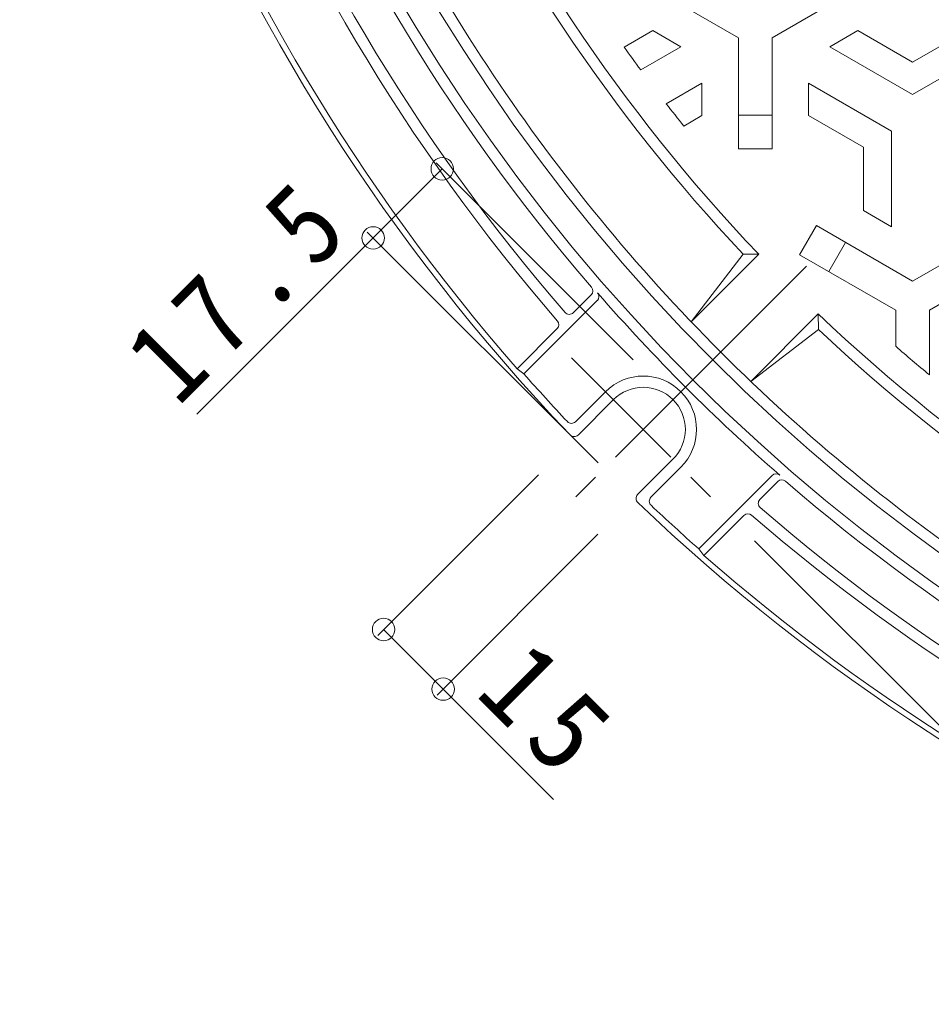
# Model space of a CAD drawing. Units: millimetres, scale not verified. Extents: x -836 to 950, y -677 to 681.
# Drawn here: x -797.8 to -635.5, y -30.4 to 143.4 of the extents above; entities that cross this region are included whole.
import ezdxf

# ---------------------------------------------------------------- set-up
doc = ezdxf.new("R2010")
doc.units = ezdxf.units.MM
doc.header["$LTSCALE"] = 5
doc.header["$PDMODE"] = 32
doc.header["$PDSIZE"] = 4
doc.linetypes.add('CHAIN1', pattern=[8, 5, -1, 1, -1])
doc.linetypes.add('CHAIN2', pattern=[12, 9, -1, 1, -1])
for name, color, linetype, lineweight in [('E-1', 2, 'Continuous', 9), ('E-2', 3, 'Continuous', 18), ('E-4', 7, 'Continuous', 9), ('E-5', 4, 'Continuous', 9)]:
    doc.layers.add(name, color=color, linetype=linetype, lineweight=lineweight)
doc.styles.add('ＭＳ ゴシック', font='')
doc.styles.get('ＭＳ ゴシック').set_extended_font_data('MS Gothic')

msp = doc.modelspace()

# ---------------------------------------------------------------- linework, layer by layer
at = {"layer": 'E-1'}
for p, q in [((-696.061, 94.373), (-699.251, 91.183)), ((-694.964, 93.349), (-708.028, 80.284)), ((-702.087, 88.347), (-709.223, 81.21)), ((-709.223, 81.21), (-708.029, 80.284)), ((-693.512, 77.123), (-698.856, 71.778)), ((-692.098, 75.708), (-698.39, 69.417)), ((-681.491, 65.102), (-687.783, 58.81)), ((-680.077, 63.688), (-685.421, 58.343)), ((-663.851, 62.236), (-676.916, 49.171)), ((-662.827, 61.139), (-666.017, 57.948)), ((-668.853, 55.113), (-675.989, 47.976)), ((-675.989, 47.976), (-676.916, 49.171))]:
    msp.add_line(p, q, dxfattribs=at)
at = {"layer": 'E-1', "linetype": 'CHAIN1'}
for p, q in [((-699.534, 83.145), (-674.055, 57.665)), ((-674.055, 83.145), (-699.534, 57.665))]:
    msp.add_line(p, q, dxfattribs=at)
at = {"layer": 'E-1'}
for centre, radius, start, end in [((-442.843, 314.357), 355, 136.37587, 223.62411), ((-442.843, 314.357), 354, 180, 221.19368), ((-442.843, 314.357), 343, 180, 220.91589), ((-442.843, 314.357), 341, 180, 220.86775), ((-442.843, 314.357), 334.5, 180, 220.81224), ((-442.843, 314.357), 332.5, 180, 0), ((-442.843, 314.357), 327.5, 180, 0), ((-696.768, 95.08), 1, 315, 40.81099), ((-695.67, 94.056), 1, 315, 41.06915), ((-442.843, 314.357), 334.342, 221.0672, 228.9328), ((-699.958, 91.89), 1, 220.86687, 315), ((-702.794, 89.054), 1, 315.00151, 40.91353), ((-442.843, 314.357), 353.714, 221.43407, 223.29411), ((-686.795, 70.405), 9.5, 315.00032, 134.99985), ((-686.795, 70.405), 7.5, 315.0002, 134.9998), ((-699.563, 72.485), 1, 223.29092, 315), ((-699.097, 70.124), 1, 223.62543, 315), ((-663.144, 61.529), 1, 48.93085, 135), ((-662.12, 60.432), 1, 49.18901, 135), ((-442.843, 314.357), 334.5, 229.18776, 267.01005), ((-687.076, 58.103), 1, 135, 226.37465), ((-442.843, 314.357), 355, 226.37366, 268.78603), ((-684.714, 57.636), 1, 135.00151, 226.70743), ((-665.31, 57.241), 1, 135, 229.13313), ((-442.843, 314.357), 353.714, 226.70592, 228.56593), ((-442.843, 314.357), 341, 229.13226, 267.05229), ((-668.146, 54.406), 1, 49.08647, 134.99849), ((-442.843, 314.357), 343, 229.08412, 267.08399), ((-442.843, 314.357), 354, 228.80634, 267.32847)]:
    msp.add_arc(centre, radius, start, end, dxfattribs=at)
at = {"layer": 'E-2'}
for p, q in [((-669.843, 140.127), (-686.962, 150.011)), ((-663.843, 140.127), (-646.723, 150.011)), ((-685.09, 141.428), (-690.19, 138.483)), ((-680.09, 138.541), (-685.09, 141.428)), ((-653.593, 138.54), (-648.593, 141.426)), ((-648.593, 141.426), (-638.843, 135.797)), ((-629.09, 141.428), (-638.843, 135.797)), ((-669.843, 140.127), (-669.843, 120.359)), ((-663.843, 140.127), (-663.843, 120.359)), ((-680.09, 138.541), (-687.244, 134.411)), ((-653.593, 138.54), (-638.843, 130.024)), ((-624.09, 138.541), (-638.843, 130.024)), ((-676.343, 132.045), (-682.687, 128.381)), ((-676.343, 132.045), (-676.343, 126.271)), ((-657.343, 132.045), (-657.343, 126.271)), ((-657.343, 132.045), (-642.593, 123.529)), ((-676.343, 126.271), (-679.558, 124.415)), ((-663.843, 126.359), (-669.843, 126.359)), ((-657.343, 126.271), (-647.593, 120.642)), ((-642.593, 106.494), (-642.593, 123.529)), ((-669.843, 120.359), (-663.843, 120.359)), ((-658.962, 101.511), (-655.962, 106.708)), ((-638.843, 96.824), (-655.962, 106.708)), ((-638.843, 96.824), (-621.723, 106.708)), ((-653.766, 98.511), (-650.766, 103.708)), ((-666.224, 101.582), (-669.014, 101.621)), ((-641.843, 91.627), (-658.962, 101.511)), ((-635.843, 91.627), (-618.723, 101.511)), ((-655.617, 90.976), (-655.579, 88.186)), ((-641.843, 91.627), (-641.843, 85.204)), ((-635.843, 91.627), (-635.843, 80.128))]:
    msp.add_line(p, q, dxfattribs=at)
at = {"layer": 'E-2', "color": 7, "linetype": 'CHAIN2', "lineweight": 9}
msp.add_line((-677.69, 79.509), (-657.71, 99.489), dxfattribs=at)
at = {"layer": 'E-2', "lineweight": 9}
for p in [(-655.617, 90.976), (-655.579, 88.186)]:
    msp.add_line(p, (-667.642, 78.951), dxfattribs=at)
at = {"layer": 'E-2'}
msp.add_lwpolyline([(-642.593, 106.494), (-647.593, 109.381), (-647.593, 120.642)], dxfattribs=at)
at = {"layer": 'E-2', "lineweight": 9}
msp.add_lwpolyline([(-666.224, 101.582), (-678.248, 89.558), (-669.014, 101.621)], dxfattribs=at)
at = {"layer": 'E-2'}
for radius, start, end in [(325.5, 202.5, 225), (303.5, 215.41427, 216.36321), (303.5, 217.78999, 218.74383), (303.5, 229.02849, 230.51217), (325.5, 225, 247.5)]:
    msp.add_arc((-442.843, 314.357), radius, start, end, dxfattribs=at)
at = {"layer": 'E-2', "lineweight": 9}
for radius, start, end in [(308.5, 203.89307, 223.60693), (310.5, 204.25328, 223.24672), (308.5, 226.39307, 246.10693), (310.5, 226.75328, 245.74672)]:
    msp.add_arc((-442.843, 314.357), radius, start, end, dxfattribs=at)
at = {"layer": 'E-4'}
for p, q in [((-722.575, 116.792), (-734.877, 104.49)), ((-723.636, 117.853), (-688.562, 82.779)), ((-735.938, 105.551), (-694.837, 64.45)), ((-734.072, 33.734), (-705.461, 62.345)), ((-723.465, 23.128), (-694.854, 51.739)), ((-403.905, -212.484), (-666.984, 50.594)), ((-722.404, 24.188), (-733.011, 34.795))]:
    msp.add_line(p, q, dxfattribs=at)
for p in [(-722.575, 116.792), (-734.877, 104.49), (-733.011, 34.795), (-722.404, 24.188)]:
    msp.add_point(p, dxfattribs=at)
at = {"layer": 'E-5', "color": 7}
for p, q in [((-734.877, 104.49), (-766.246, 73.121)), ((-722.404, 24.188), (-702.755, 4.539))]:
    msp.add_line(p, q, dxfattribs=at)

# ---------------------------------------------------------------- texts
at = {"layer": 'E-4', "color": 2, "char_height": 14.66, "attachment_point": 7, "style": 'ＭＳ ゴシック'}
for s, insert, rotation in [('\\T1.28;\\W0.9;17.5', (-769.506, 74.104), 45), ('\\T1.27;\\W0.95;15', (-717.165, 23.192), 315)]:
    msp.add_mtext(s, dxfattribs=dict(at, insert=insert, rotation=rotation))

doc.saveas('drawing.dxf')
